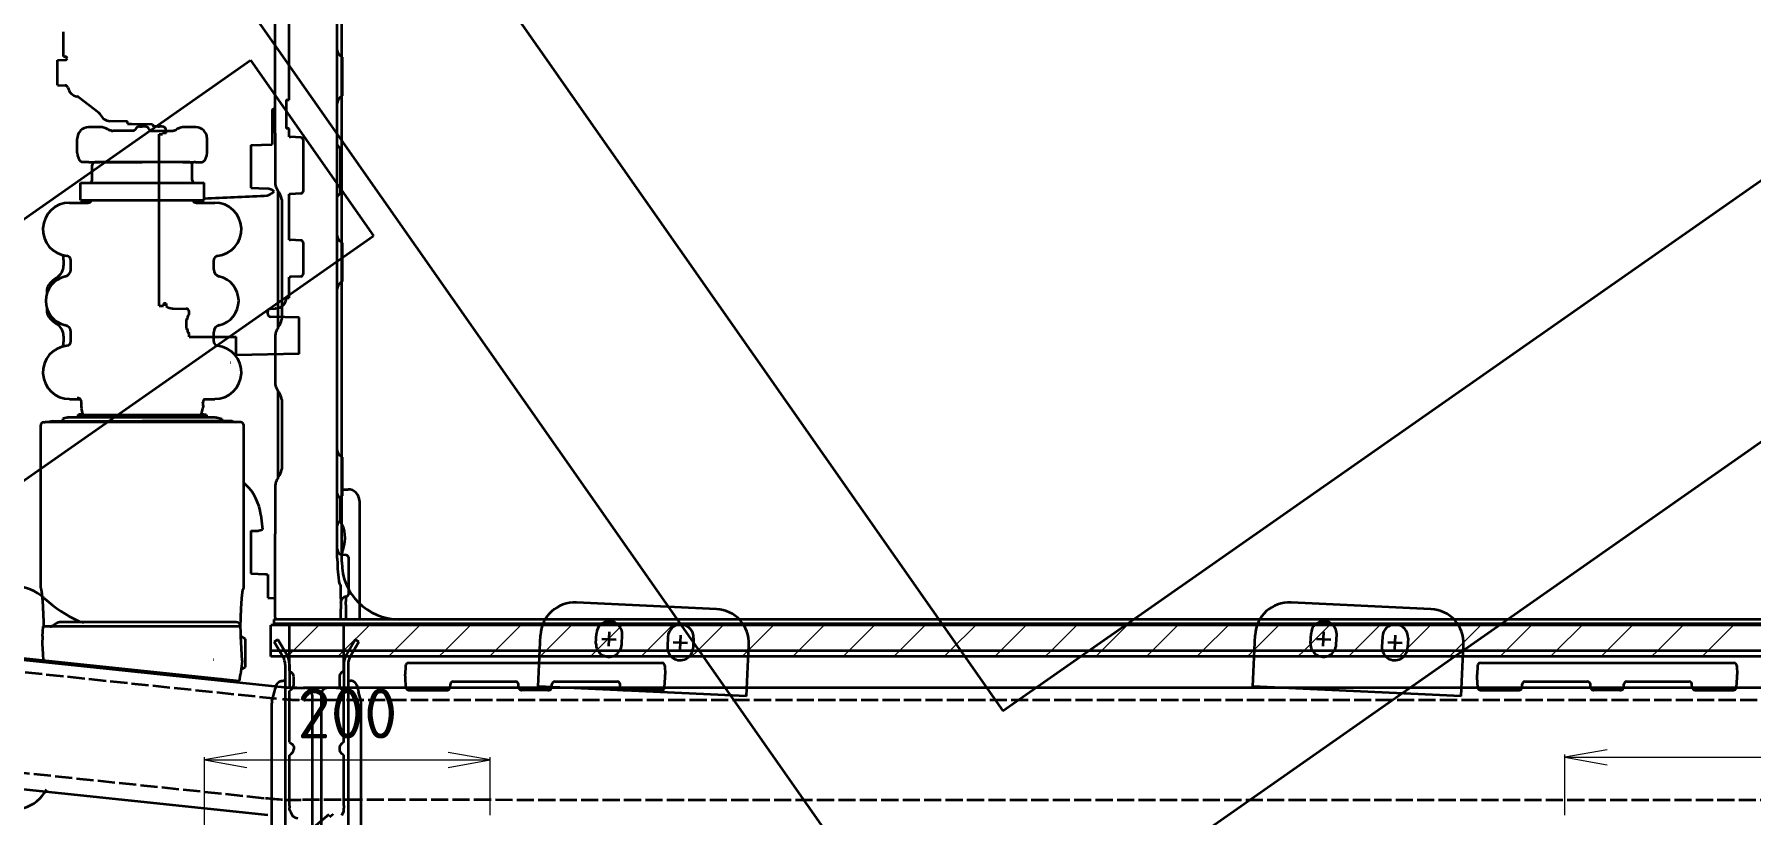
# Model space of a CAD drawing. Header units: millimetres. Extents: x 120 to 10915, y 515 to 8014.
# Drawn here: x 2774 to 3975, y 2465 to 3012 of the extents above; entities that cross this region are included whole.
import ezdxf
from ezdxf.enums import TextEntityAlignment as Align

# ---------------------------------------------------------------- set-up
doc = ezdxf.new("R2010")
doc.units = ezdxf.units.MM
doc.linetypes.add('DASHED', pattern=[15, 12, -3])
doc.layers.get('0').update_dxf_attribs({"lineweight": 13})
for name, color, linetype, lineweight in [('202_Information', 7, 'Continuous', 13), ('205_Chassis_top_view', 7, 'Continuous', 13), ('215_BWA_brackets_top_view', 7, 'Continuous', 13)]:
    doc.layers.add(name, color=color, linetype=linetype, lineweight=lineweight)
doc.styles.get("Standard").update_dxf_attribs({"font": 'isocp.shx'})

# ---------------------------------------------------------------- blocks, each defined once
blk = doc.blocks.new('PREL')
at = {"layer": '202_Information', "color": 1, "lineweight": 35}
for p, q in [((2677.911233, 1473.850364), (3452.239422, 367.995105)), ((2555.038427, 1387.813899), (3415.403081, 159.085832)), ((2352.413049, 421.911235), (2925.81948, 823.41474)), ((2925.81948, 823.41474), (3011.855946, 700.541934)), ((3452.239422, 367.995105), (4025.645853, 769.49861)), ((2438.449515, 299.038428), (3011.855946, 700.541934)), ((3415.403081, 159.085832), (4111.682319, 646.625803))]:
    blk.add_line(p, q, dxfattribs=at)
blk = doc.blocks.new('3253338_1')
at = {"layer": '205_Chassis_top_view', "color": 3, "lineweight": 35}
blk.add_line((2944, 264.7), (2980.9, 295.7), dxfattribs=at)
blk.add_arc((2760.1, 325), 25.9, 285, 332.4422, dxfattribs=at)
blk.add_open_spline([(2981.4, 293.8), (2981.5, 293.9), (2981.6, 293.9), (2981.6, 294), (2981.7, 294.1), (2981.8, 294.2), (2981.9, 294.2), (2981.9, 294.3), (2982, 294.3), (2982, 294.4), (2982.1, 294.4), (2982.1, 294.5), (2982.2, 294.5), (2982.4, 294.8), (2982.7, 295), (2982.9, 295.2), (2983.2, 295.4), (2983.4, 295.7)], degree=5, knots=[0, 0, 0, 0, 0, 0, 0.733652, 0.733652, 0.733652, 1.105032, 1.105032, 1.105032, 1.476412, 1.476412, 1.476412, 1.847712, 1.847712, 1.847712, 4.585024, 4.585024, 4.585024, 4.585024, 4.585024, 4.585024], dxfattribs=at)
blk = doc.blocks.new('BLOCK73')
at = {"layer": '205_Chassis_top_view', "color": 2, "lineweight": 18}
for p, q in [((2893.546875, 168.45311), (2893.546875, 335.646667)), ((2893.546875, 333.646667), (3093.547119, 333.646667)), ((3093.547119, 295), (3093.547119, 335.646667))]:
    blk.add_line(p, q, dxfattribs=at)
for points in [[(2923.091064, 338.85611), (2893.546875, 333.646667), (2923.091064, 328.437225)], [(3064.002686, 328.437225), (3093.547119, 333.646667), (3064.002686, 338.85611)]]:
    blk.add_lwpolyline(points, dxfattribs=at)
at = {"layer": '205_Chassis_top_view', "color": 2, "lineweight": 18, "width": 0.736842}
blk.add_text('200', height=35, dxfattribs=at).set_placement((2958.546875, 348.646667), (3028.546875, 348.646667), align=Align.FIT)
blk = doc.blocks.new('BLOCK74')
at = {"layer": '205_Chassis_top_view', "color": 2, "lineweight": 18}
for p, q in [((3845.445801, 295), (3845.445801, 337.524536)), ((4425.445801, 50.592079), (4425.445801, 337.524536)), ((3845.445801, 335.524536), (4425.445801, 335.524536))]:
    blk.add_line(p, q, dxfattribs=at)
for points in [[(3874.98999, 340.733978), (3845.445801, 335.524536), (3874.98999, 330.315094)], [(4395.901367, 330.315094), (4425.445801, 335.524536), (4395.901367, 340.733978)]]:
    blk.add_lwpolyline(points, dxfattribs=at)
at = {"layer": '205_Chassis_top_view', "color": 2, "lineweight": 18, "width": 0.736842}
blk.add_text('580', height=35, dxfattribs=at).set_placement((4100.445801, 350.524536), (4170.445801, 350.524536), align=Align.FIT)
blk = doc.blocks.new('3239766_1')
at = {"layer": '205_Chassis_top_view', "lineweight": 0}
for name in ['BLOCK74', 'BLOCK73']:
    blk.add_blockref(name, (0, 0), dxfattribs=at)
blk = doc.blocks.new('3068684_1')
at = {"layer": '205_Chassis_top_view', "color": 3, "lineweight": 35}
for p, q in [((2054.267965, 478.484479), (2947.197029, 384.818512)), ((2044.878712, 388.975586), (2937.807775, 295.309619)), ((4055, 384), (2962.845784, 384))]:
    blk.add_line(p, q, dxfattribs=at)
blk.add_arc((2962.845784, 534), 150, 264.01172, 270, dxfattribs=at)
blk = doc.blocks.new('3254123_1')
at = {"layer": '205_Chassis_top_view', "color": 4, "linetype": 'DASHED', "lineweight": 35}
for p, q in [((2051.906887, 470.180026), (2944.83595, 376.514059)), ((2043.128301, 400.561006), (2936.256053, 306.874197)), ((4055, 375.5), (2962.845784, 375.5)), ((4054.102189, 305.46362), (2961.298688, 305.608682))]:
    blk.add_line(p, q, dxfattribs=at)
for centre, radius in [((2963.709364, 525.539332), 150), ((2961.298688, 545.608682), 240)]:
    blk.add_arc(centre, radius, 264.01172, 270, dxfattribs=at)
blk = doc.blocks.new('2901025_2')
at = {"layer": '215_BWA_brackets_top_view', "color": 3, "lineweight": 35}
for p, q in [((3251.72613, 439.2521), (3153.835729, 443.885617)), ((3127.025722, 385.087458), (3128.727831, 421.047197)), ((3167.495091, 415.20772), (3167.826057, 422.199891)), ((3185.474961, 414.356666), (3185.805926, 421.348837)), ((3217.770139, 419.835852), (3217.439173, 412.84368)), ((3235.750008, 418.984798), (3235.419043, 411.992626)), ((3272.862441, 378.184463), (3274.56455, 414.144202)), ((3272.862441, 378.184463), (3127.025722, 385.087458))]:
    blk.add_line(p, q, dxfattribs=at)
at = {"layer": '215_BWA_brackets_top_view', "color": 2, "lineweight": 35}
for p, q in [((3176.414105, 413.28387), (3176.886913, 423.272687)), ((3226.358187, 410.919831), (3226.830995, 420.908647)), ((3171.656101, 418.514682), (3181.644917, 418.041874)), ((3221.600183, 416.150643), (3231.588999, 415.677835))]:
    blk.add_line(p, q, dxfattribs=at)
at = {"layer": '215_BWA_brackets_top_view', "color": 3, "lineweight": 35}
for centre, radius, start, end in [((3152.70099, 419.912458), 24, 87.29, 177.29), ((3250.591391, 415.278941), 24, 357.29, 87.29), ((3176.815992, 421.774364), 9, 357.29, 177.29), ((3226.760074, 419.410325), 9, 357.29, 177.29), ((3176.485026, 414.782193), 9, 177.29, 357.29), ((3226.429108, 412.418153), 9, 177.29, 357.29)]:
    blk.add_arc(centre, radius, start, end, dxfattribs=at)
at = {"layer": '215_BWA_brackets_top_view', "color": 1, "lineweight": 5}
for p in [(3176.650391, 418.27829), (3176.650391, 418.27829), (3226.594482, 415.914246), (3226.594482, 415.914246)]:
    blk.add_point(p, dxfattribs=at)
blk = doc.blocks.new('2901025_3')
at = {"layer": '215_BWA_brackets_top_view', "color": 3, "lineweight": 35}
for p, q in [((3751.72613, 439.2521), (3653.835729, 443.885617)), ((3627.025722, 385.087458), (3628.727831, 421.047197)), ((3667.495091, 415.20772), (3667.826057, 422.199891)), ((3685.474961, 414.356666), (3685.805926, 421.348837)), ((3717.770139, 419.835852), (3717.439173, 412.84368)), ((3735.750008, 418.984798), (3735.419043, 411.992626)), ((3772.862441, 378.184463), (3774.56455, 414.144202)), ((3772.862441, 378.184463), (3627.025722, 385.087458))]:
    blk.add_line(p, q, dxfattribs=at)
at = {"layer": '215_BWA_brackets_top_view', "color": 2, "lineweight": 35}
for p, q in [((3676.414105, 413.28387), (3676.886913, 423.272687)), ((3726.358187, 410.919831), (3726.830995, 420.908647)), ((3671.656101, 418.514682), (3681.644917, 418.041874)), ((3721.600183, 416.150643), (3731.588999, 415.677835))]:
    blk.add_line(p, q, dxfattribs=at)
at = {"layer": '215_BWA_brackets_top_view', "color": 3, "lineweight": 35}
for centre, radius, start, end in [((3652.70099, 419.912458), 24, 87.29, 177.29), ((3750.591391, 415.278941), 24, 357.29, 87.29), ((3676.815992, 421.774364), 9, 357.29, 177.29), ((3726.760074, 419.410325), 9, 357.29, 177.29), ((3676.485026, 414.782193), 9, 177.29, 357.29), ((3726.429108, 412.418153), 9, 177.29, 357.29)]:
    blk.add_arc(centre, radius, start, end, dxfattribs=at)
at = {"layer": '215_BWA_brackets_top_view', "color": 1, "lineweight": 5}
for p in [(3676.650391, 418.27829), (3676.650391, 418.27829), (3726.594482, 415.914246), (3726.594482, 415.914246)]:
    blk.add_point(p, dxfattribs=at)
blk = doc.blocks.new('3069663_1')
at = {"layer": '205_Chassis_top_view', "color": 3, "lineweight": 35}
for p, q in [((2989.6, 472.2), (2989.6, 1163.2)), ((2952.8, 795.7), (2952.8, 1008.7)), ((2794.8, 826), (2794.8, 843.4)), ((2790.8, 823.4), (2795.9, 823.6)), ((2790.8, 806), (2790.8, 823.4)), ((2794.8, 826), (2795.9, 826)), ((2790.8, 806), (2796.1, 805.8)), ((2819.6, 786.7), (2805.7, 797.4)), ((2950.8, 795.7), (2950.8, 775.7)), ((2950.8, 795.7), (2952.8, 795.7)), ((2989.6, 794.3), (2989.6, 794.8)), ((2989.6, 794.3), (2989.6, 794.3)), ((2839, 780.5), (2827.6, 780.8)), ((2950.8, 787.6), (2950.8, 787.6)), ((2839.8, 779.6), (2839.8, 779)), ((2839.8, 779), (2842.5, 779)), ((2842.5, 779), (2857.3, 778.6)), ((2857.3, 778.6), (2858, 777.1)), ((2861, 777.1), (2858, 777.1)), ((2861, 777.1), (2861.7, 777.1)), ((2861.7, 777.1), (2862.1, 777.1)), ((2861.8, 651.5), (2861.8, 771.7)), ((2861.8, 771.7), (2864.3, 771.7)), ((2863.8, 777.1), (2862.1, 777.1)), ((2864.3, 772.4), (2864.3, 771.7)), ((2866.8, 772.4), (2864.3, 772.4)), ((2866.8, 772.4), (2866.8, 774.1)), ((2952.8, 775.7), (2950.8, 775.7)), ((2952.8, 769.9), (2952.8, 775.7)), ((2960.9, 769.3), (2953.6, 769.7)), ((2962.8, 732.1), (2962.8, 767.3)), ((2952.8, 697.8), (2952.8, 729.6)), ((2960.9, 730.1), (2953.6, 729.7)), ((2960.9, 697.3), (2953.6, 697.7)), ((2962.8, 674.1), (2962.8, 695.3)), ((2952.8, 657.1), (2952.8, 671.6)), ((2960.9, 672.1), (2953.6, 671.7)), ((2861.8, 651.5), (2864.8, 651.5)), ((2864.8, 653.2), (2864.8, 651.5)), ((2866.8, 653.2), (2864.8, 653.2)), ((2866.8, 653.2), (2866.8, 651.2)), ((2871.1, 649.7), (2871.6, 649.7)), ((2871.6, 649.7), (2880.9, 649.5)), ((2939.7, 649.5), (2943, 649.6)), ((2943.5, 649.6), (2943, 649.6)), ((2950.8, 657.1), (2952.8, 657.1)), ((2880.8, 641.7), (2880.8, 635.7)), ((2881.3, 642.2), (2881.3, 642.2)), ((2881.8, 642.7), (2881.8, 644.2)), ((2882.3, 644.7), (2882.3, 644.7)), ((2882.3, 644.7), (2882.3, 644.7)), ((2882.3, 644.7), (2882.3, 644.7)), ((2882.3, 644.7), (2882.3, 644.7)), ((2882.8, 645.2), (2882.8, 647.5)), ((2937.8, 645.9), (2937.8, 647.5)), ((2959.8, 643.4), (2939.7, 643.9)), ((2959.8, 618), (2959.8, 643.4)), ((2881.3, 635.2), (2881.3, 635.2)), ((2881.8, 633.2), (2881.8, 634.7)), ((2882.3, 632.7), (2882.3, 632.7)), ((2882.8, 629.7), (2882.8, 632.2)), ((2882.8, 629.7), (2915.8, 629.7)), ((2915.8, 616.9), (2915.8, 629.7)), ((2959.8, 618), (2915.8, 616.9)), ((4269.8, 432), (3029.8, 432))]:
    blk.add_line(p, q, dxfattribs=at)
for centre, radius, start, end in [((2795.8, 824), 2, 24.1166, 87), ((2795.8, 825.6), 2, 273, 335.8834), ((2796, 803.8), 2, 12.2237, 87.0001), ((2805.8, 805.9), 8, 192.0127, 259.8011), ((2803.9, 795), 3, 52.4314, 79.8011), ((2987.8, 795.2), 2, 334.1581, 358.8049), ((2987.2, 796.1), 3.04, 323.6808, 330.6591), ((2817.8, 784.3), 3, 27.7883, 52.4314), ((2827.8, 788.8), 8, 202.9161, 268.4976), ((2838.8, 779.6), 1, 360, 77.1196), ((2863.8, 774.1), 3, 360, 90), ((2953.8, 772.7), 3, 250.5288, 267), ((2960.8, 767.3), 2, 360, 87), ((2960.8, 753.3), 2, 360, 0.2902), ((2953.8, 726.7), 3, 93, 109.4712), ((2960.8, 732.1), 2, 273, 360), ((2960.8, 732.1), 2, 273, 360), ((2953.8, 700.7), 3, 250.5274, 267), ((2960.8, 695.3), 2, 360, 87), ((2960.8, 674.1), 2, 273, 360), ((2953.8, 668.7), 3, 93, 109.4712), ((2871.3, 657.2), 7.5, 233.1301, 268.5), ((2880.8, 647.5), 2, 360, 88.5), ((2939.8, 647.5), 2, 91.5, 180), ((2943.3, 657.1), 7.5, 271.5, 360), ((2881.3, 641.7), 0.5, 91.5, 180), ((2881.3, 642.7), 0.5, 271.5, 360), ((2882.3, 644.2), 0.5, 91.5, 180), ((2882.3, 644.2), 0.5, 91.5, 180), ((2882.3, 644.2), 0.5, 91.5, 180), ((2882.3, 644.2), 0.5, 91.5, 180), ((2882.3, 645.2), 0.5, 271.5, 360), ((2939.8, 645.9), 2, 180, 268.5), ((2881.3, 635.7), 0.5, 180, 268.5), ((2881.3, 634.7), 0.5, 360, 88.5), ((2882.3, 633.2), 0.5, 180, 268.5), ((2882.3, 633.2), 0.5, 180, 268.5), ((2882.3, 633.2), 0.5, 180, 268.5), ((2882.3, 632.2), 0.5, 360, 88.5), ((3029.8, 472.2), 40.2, 180, 270), ((3029.8, 472.2), 40.2, 180, 270)]:
    blk.add_arc(centre, radius, start, end, dxfattribs=at)
blk = doc.blocks.new('3069767_1')
at = {"layer": '205_Chassis_top_view', "color": 3, "lineweight": 35}
for p, q in [((2986.5, 479.9), (2986.5, 1169)), ((2943, 780), (2943, 984.6)), ((2990, 825.5), (2988.6, 826.5)), ((2990, 825.5), (2988.6, 826.5)), ((2990, 825.5), (2988.6, 826.5)), ((2990, 825.5), (2988.6, 826.5)), ((2990, 825.5), (2988.6, 826.5)), ((2990, 825.5), (2988.6, 826.5)), ((2990, 825.5), (2988.6, 826.5)), ((2990, 825.5), (2990, 818.5)), ((2990, 818.5), (2990, 798.5)), ((2990, 798.5), (2988.6, 797.5)), ((2943, 772.4), (2943, 780)), ((2943, 772.4), (2943, 771.2)), ((2943, 771.2), (2943, 738)), ((2988.5, 761.9), (2986.8, 763.6)), ((2988.5, 761.9), (2986.8, 763.6)), ((2988.5, 761.9), (2988.5, 730.2)), ((2986.5, 734.1), (2986.5, 734.4)), ((2944.9, 732.1), (2944.9, 635.9)), ((2948, 645), (2948, 723)), ((2988.5, 730.2), (2986.8, 728.4)), ((2988.5, 730.2), (2986.8, 728.4)), ((2990, 695.5), (2988.6, 696.5)), ((2990, 695.5), (2988.6, 696.5)), ((2990, 695.5), (2988.6, 696.5)), ((2990, 695.5), (2988.6, 696.5)), ((2990, 695.5), (2988.6, 696.5)), ((2990, 695.5), (2990, 688.5)), ((2990, 688.5), (2990, 668.5)), ((2990, 668.5), (2988.6, 667.5)), ((2943, 630), (2943, 598)), ((2944.9, 592.1), (2944.9, 530.9)), ((2948, 540), (2948, 583)), ((2990, 545.5), (2988.6, 546.5)), ((2990, 545.5), (2988.6, 546.5)), ((2990, 545.5), (2988.6, 546.5)), ((2990, 545.5), (2988.6, 546.5)), ((2990, 545.5), (2988.6, 546.5)), ((2990, 545.5), (2990, 538.5)), ((2990, 538.5), (2990, 518.5)), ((2943, 525), (2943, 491.8)), ((2988.5, 517.4), (2988.5, 500.6)), ((2990, 518.5), (2988.6, 517.5)), ((2990, 523), (2994, 523)), ((3002, 515), (3002, 432)), ((2943, 490.6), (2943, 491.8)), ((2943, 483), (2943, 490.6)), ((2943, 440), (2943, 483)), ((2986.5, 478.5), (2986.5, 481.1)), ((2986.5, 475.3), (2986.5, 478.5)), ((2986.5, 474.8), (2986.5, 475.3)), ((2986.5, 474.8), (2986.5, 474)), ((2992.6, 477), (2990.3, 477.1)), ((2994.5, 456.5), (2994.5, 475)), ((2994.5, 450), (2994.5, 456.5)), ((2989, 446.7), (2989, 455.6)), ((2989, 455.6), (2989, 455.6)), ((2989, 446.7), (2989, 444.1)), ((2992.5, 448), (2992.5, 444.6)), ((2992.5, 443.8), (2992.5, 444.6)), ((2943, 439.3), (2943, 440)), ((2943, 433.6), (2943, 439.3)), ((2943.3, 432.5), (2943.7, 432)), ((2989, 443.8), (2989, 444.1)), ((2989, 443.8), (2989, 443.8)), ((2989, 443.8), (2989, 443.7)), ((2989, 443.8), (2989, 443.8)), ((2989, 443.7), (2989, 439.5)), ((2989, 438.5), (2989, 439.5)), ((2989, 434.9), (2989, 438.5)), ((2989, 433.6), (2989, 434.9)), ((2989, 432), (2989, 433.6)), ((2992.5, 442.2), (2992.5, 443.8)), ((2992.5, 442.2), (2992.5, 433.4)), ((2992.5, 433.4), (2992.5, 433)), ((2992.5, 433), (2992.5, 432)), ((3002, 435.5), (3002, 434)), ((4358, 432), (2942, 432)), ((2942, 432), (2942, 429)), ((4358, 429), (2942, 429)), ((2952.5, 429), (2952.4, 429)), ((2953, 405.4), (2953, 429)), ((2991, 405.4), (2991, 429)), ((2953, 396), (2953, 405.4)), ((2991, 396), (2991, 405.4)), ((2953, 396), (2954.3, 395.1)), ((2956, 386.2), (2956, 391.8)), ((2988, 391.8), (2988, 386.2)), ((2991, 396), (2989.7, 395.1)), ((2953, 382), (2954.3, 382.9)), ((2953, 382), (2954.3, 382.9)), ((2953, 355.4), (2953, 382)), ((2954.3, 382.9), (2954.3, 382.9)), ((2954.3, 382.9), (2954.3, 382.9)), ((2991, 382), (2989.7, 382.9)), ((2991, 382), (2989.7, 382.9)), ((2991, 355.4), (2991, 382)), ((2953, 346), (2953, 355.4)), ((2991, 346), (2991, 355.4)), ((2953, 346), (2954.3, 345.1)), ((2953, 337), (2954.3, 337.9)), ((2953, 337), (2954.3, 337.9)), ((2953, 301.6), (2953, 337)), ((2954.3, 337.9), (2954.3, 337.9)), ((2954.3, 337.9), (2954.3, 337.9)), ((2956, 342.7), (2956, 341.2)), ((2988, 341.8), (2988, 341.2)), ((2991, 346), (2989.7, 345.1)), ((2991, 337), (2989.7, 337.9)), ((2991, 337), (2989.7, 337.9)), ((2991, 301.8), (2991, 337)), ((2953, 301.6), (2953, 300.1)), ((2991, 301.8), (2991, 299.8)), ((2953, 299.5), (2953, 300.1)), ((2953, 298.6), (2953, 299.5)), ((2953, 298.6), (2953.5, 297.6)), ((2953.5, 297.6), (2953.7, 297.2)), ((2953.7, 297.2), (2954.6, 295.5)), ((2990.8, 297.4), (2989.4, 294.7)), ((2991, 297.8), (2990.8, 297.5)), ((2990.8, 297.5), (2990.8, 297.4)), ((2991, 299.4), (2991, 299.8)), ((2991, 297.8), (2991, 299.4))]:
    blk.add_line(p, q, dxfattribs=at)
for centre, radius, start, end in [((2991.5, 830.6), 5, 180, 235), ((2991.5, 830.6), 5, 180, 235), ((2991.5, 830.6), 5, 180, 235), ((2991.5, 830.6), 5, 180, 235), ((2991.5, 830.6), 5, 180, 235), ((2991.5, 830.6), 5, 180, 235), ((2991.5, 830.6), 5, 180, 235), ((2991.5, 793.4), 5, 125, 180), ((2987.5, 764.3), 1, 180, 225), ((2987.5, 764.3), 1, 180, 225), ((2953, 738), 10, 180, 216.8699), ((2933, 723), 15, 0, 36.8699), ((2987.5, 727.7), 1, 135, 180), ((2987.5, 727.7), 1, 135, 180), ((2991.5, 700.6), 5, 180, 235), ((2991.5, 700.6), 5, 180, 235), ((2991.5, 700.6), 5, 180, 235), ((2991.5, 700.6), 5, 180, 235), ((2991.5, 700.6), 5, 180, 235), ((2991.5, 663.4), 5, 125, 180), ((2933, 645), 15, 323.1302, 0), ((2953, 630), 10, 159.8316, 179.9998), ((2953, 630), 10, 143.1301, 159.8316), ((2953, 598), 10, 180, 216.8699), ((2933, 583), 15, 360, 36.8699), ((2991.5, 550.6), 5, 180, 235), ((2991.5, 550.6), 5, 180, 235), ((2991.5, 550.6), 5, 180, 235), ((2991.5, 550.6), 5, 180, 235), ((2991.5, 550.6), 5, 180, 235), ((2953, 525), 10, 159.8316, 179.9998), ((2953, 525), 10, 143.1301, 159.8316), ((2933, 540), 15, 323.1302, 0), ((2989.5, 520.2), 3, 180, 249.2952), ((2988.1, 516.5), 1, 65.5302, 69.2952), ((2991.5, 513.4), 5, 125.0001, 127.3084), ((2994, 515), 8, 0, 90), ((2989.5, 497.8), 3, 110.7048, 180), ((2988.1, 501.5), 1, 290.7048, 294.4698), ((2969.5, 489), 22.5, 339.5278, 32.3875), ((2990.5, 481.1), 4, 180, 267), ((3014, 472.4), 25, 159.5278, 168.8532), ((3086.5, 474), 100, 180, 189.9388), ((2992.5, 475), 2, 0, 87), ((2989.5, 459.3), 3, 240.0103, 247.9757), ((2988, 455.6), 1, 0, 67.9757), ((2993, 444), 4, 94.7802, 180), ((2992.5, 450), 2, 274.7802, 360), ((2945, 433.6), 2, 180, 213), ((2987, 435.1), 2, 359.6781, 0), ((2952, 391.8), 4, 2.1033, 55), ((2952, 386.2), 4, 304.4847, 0), ((2992, 391.8), 4, 125, 180), ((2992, 386.2), 4, 180, 235.0296), ((2992, 386.2), 4, 180, 235.0296), ((2954.8, 345.9), 1, 235.0001, 242.5915), ((2952, 341.2), 4, 304.4847, 360), ((2952.5, 341.5), 3.98, 34.6824, 62.653), ((2992, 341.8), 4, 124.9763, 180), ((2992, 341.2), 4, 180, 235.0296), ((2992, 341.2), 4, 180, 235.0296), ((2959.1, 297.8), 5, 208, 268)]:
    blk.add_arc(centre, radius, start, end, dxfattribs=at)
blk.add_open_spline([(2955.8, 343.8), (2955.8, 343.8), (2955.8, 343.7), (2955.9, 343.6), (2955.9, 343.4), (2955.9, 343.3), (2956, 343.1), (2956, 343), (2956, 342.8), (2956, 342.7), (2956, 342.7)], degree=3, knots=[1.468553, 1.468553, 1.468553, 1.468553, 1.549213, 1.687757, 1.830517, 1.97717, 2.127342, 2.280753, 2.437139, 2.596282, 2.596282, 2.596282, 2.596282], dxfattribs=at)
blk = doc.blocks.new('3071503_1')
at = {"layer": '205_Chassis_top_view', "color": 3, "lineweight": 35}
for p, q in [((2941, 789), (2942.3, 789.9)), ((2941, 789), (2941, 764.5)), ((2821.2, 776.5), (2812.5, 776.5)), ((2825.9, 775), (2825.9, 775)), ((2825.9, 775), (2825.9, 775)), ((2843.4, 774), (2829.4, 774)), ((2843.4, 774), (2831.3, 774)), ((2843.4, 774), (2843.4, 774)), ((2843.4, 774), (2843.4, 774)), ((2848, 777), (2850, 777)), ((2848, 777), (2850, 777)), ((2852, 777), (2850, 777)), ((2852, 777), (2850, 777)), ((2856.6, 774), (2870.6, 774)), ((2856.6, 774), (2856.6, 774)), ((2856.6, 774), (2856.6, 774)), ((2856.6, 774), (2868.7, 774)), ((2887.5, 776.5), (2878.8, 776.5)), ((2804.5, 758.5), (2804.5, 768.5)), ((2895.5, 758.5), (2895.5, 768.5)), ((2895.5, 758.5), (2895.5, 768.5)), ((2926, 763.9), (2941, 764.5)), ((2926, 763.9), (2926, 734.1)), ((2812.7, 752), (2807.8, 752)), ((2812.7, 752), (2813.9, 752)), ((2813.9, 752), (2820.4, 752)), ((2815, 739.5), (2815, 750)), ((2883, 752), (2817, 752)), ((2821.6, 752), (2820.4, 752)), ((2821.6, 752), (2823.1, 752)), ((2823.1, 752), (2827.8, 752)), ((2850, 752), (2823.5, 752)), ((2827.8, 752), (2828.9, 752)), ((2828.9, 752), (2829.2, 752)), ((2829.2, 752), (2850, 752)), ((2876.5, 752), (2850, 752)), ((2870.8, 752), (2850, 752)), ((2871.1, 752), (2870.8, 752)), ((2872.2, 752), (2871.1, 752)), ((2876.9, 752), (2872.2, 752)), ((2878.4, 752), (2876.9, 752)), ((2878.4, 752), (2879.6, 752)), ((2879.6, 752), (2886.1, 752)), ((2885, 739.5), (2885, 750)), ((2887.3, 752), (2886.1, 752)), ((2887.3, 752), (2892.2, 752)), ((2806.7, 725.5), (2806.7, 737.5)), ((2806.7, 737.5), (2893.3, 737.5)), ((2893.3, 725.5), (2893.3, 737.5)), ((2926, 734.1), (2937.3, 733.6)), ((2799.2, 723.7), (2812, 723.7)), ((2806.7, 725.5), (2893.3, 725.5)), ((2888, 723.7), (2900.7, 723.7)), ((2926, 728.2), (2926, 728.1)), ((2795, 683.8), (2795, 682)), ((2795, 682), (2795, 679.8)), ((2800, 676.9), (2800, 683.4)), ((2900, 676.9), (2900, 683.4)), ((2783.4, 660.5), (2783.4, 663.4)), ((2783.4, 646.6), (2783.4, 649.5)), ((2795, 630.2), (2795, 628)), ((2795, 628), (2795, 626.2)), ((2800, 626.6), (2800, 633.1)), ((2900, 626.6), (2900, 633.1)), ((2911.9, 611.5), (2911.7, 611.7)), ((2799.2, 586.2), (2806.6, 586.2)), ((2807.5, 583.7), (2807.5, 584)), ((2807.5, 584), (2807.5, 584)), ((2808.5, 576), (2807.6, 579.7)), ((2891.5, 576), (2892.4, 579.7)), ((2892.5, 584), (2892.5, 584)), ((2892.5, 583.7), (2892.5, 584)), ((2893.4, 586.2), (2900.7, 586.2)), ((2779, 454), (2779, 568)), ((2781, 570), (2782.2, 570)), ((2798.9, 570), (2782.2, 570)), ((2787.1, 570.7), (2784.3, 570)), ((2787.1, 570.7), (2850, 570.7)), ((2794.4, 572.4), (2794.3, 570.7)), ((2794.9, 572.6), (2794.4, 572.4)), ((2797.8, 573.4), (2794.9, 572.7)), ((2794.9, 572.6), (2794.9, 572.7)), ((2797.8, 573.4), (2798.2, 573.4)), ((2798.8, 573.5), (2798.2, 573.4)), ((2798.8, 573.5), (2850, 573.5)), ((2800.9, 570), (2798.9, 570)), ((2819.9, 570), (2800.9, 570)), ((2805, 575.3), (2850, 575.3)), ((2805, 575.3), (2805, 573.5)), ((2808.5, 576), (2805.6, 575.4)), ((2805.7, 575.3), (2805.6, 575.4)), ((2821.5, 570), (2819.9, 570)), ((2835.3, 570), (2821.5, 570)), ((2864.7, 570), (2835.3, 570)), ((2850, 575.3), (2895, 575.3)), ((2850, 573.5), (2901.2, 573.5)), ((2912.9, 570.7), (2850, 570.7)), ((2878.5, 570), (2864.7, 570)), ((2880.1, 570), (2878.5, 570)), ((2899.1, 570), (2880.1, 570)), ((2891.5, 576), (2894.4, 575.4)), ((2894.3, 575.3), (2894.4, 575.4)), ((2895, 575.3), (2895, 573.5)), ((2901.1, 570), (2899.1, 570)), ((2917.8, 570), (2901.1, 570)), ((2901.2, 573.5), (2901.8, 573.4)), ((2901.8, 573.4), (2902.2, 573.4)), ((2902.2, 573.4), (2905.1, 572.7)), ((2905.1, 572.6), (2905.1, 572.7)), ((2905.1, 572.6), (2905.6, 572.4)), ((2905.6, 572.4), (2905.7, 570.7)), ((2912.9, 570.7), (2915.7, 570)), ((2919, 570), (2917.8, 570)), ((2921, 454), (2921, 568)), ((2921, 527.7), (2922.3, 526.5)), ((2933, 505), (2934.1, 495)), ((2926, 493.9), (2930.8, 494.1)), ((2926, 493.9), (2926, 472.1)), ((2926, 472.1), (2926, 464.1)), ((2926, 464.1), (2936.2, 463.7)), ((2938, 463.4), (2938, 447.1)), ((2938, 447.1), (2943, 446.9)), ((2918.8, 427), (2781.2, 427)), ((2781.2, 427), (2781.2, 427)), ((2918.8, 427), (2918.8, 427))]:
    blk.add_line(p, q, dxfattribs=at)
blk.add_lwpolyline([(2893.3, 726.7, 0.00045), (2935.4, 728.5)], format="xyb", dxfattribs=at)
for centre, radius, start, end in [((2812.5, 768.5), 7.97, 89.937, 180.063), ((2821.2, 768.5), 8, 68.9776, 90.0068), ((2821.2, 768.5), 8, 68.9775, 90.0091), ((2820.8, 767.4), 9.14, 58.7902, 68.9667), ((2820.8, 767.4), 9.14, 60.2066, 68.9664), ((2820.8, 767.5), 9.12, 56.1978, 60.207), ((2820.8, 767.5), 9.11, 56.3394, 58.7886), ((2829.4, 778.9), 4.92, 260.4075, 269.8552), ((2848, 774), 3, 90, 156.0597), ((2852, 774), 3, 23.9403, 90), ((2852, 774), 3, 23.9402, 90), ((2870.6, 778.9), 4.92, 270.1448, 279.5925), ((2879.2, 767.5), 9.12, 119.793, 123.8022), ((2879.2, 767.5), 9.11, 121.2114, 123.6606), ((2879.2, 767.4), 9.14, 111.0333, 121.2098), ((2879.2, 767.4), 9.14, 111.0336, 119.7934), ((2878.8, 768.5), 8, 89.9932, 111.0224), ((2887.5, 768.5), 7.97, 359.937, 90.063), ((2812.5, 758.5), 7.98, 179.9489, 234.2635), ((2887.5, 758.5), 7.98, 305.7365, 0.0511), ((2887.5, 758.5), 7.98, 305.7365, 0.0511), ((2817, 750), 2, 90, 180), ((2883, 750), 2, 0, 90), ((2813, 739.5), 2, 270, 0), ((2887, 739.5), 2, 180, 270), ((2937, 725.6), 8, 48.5012, 87.5), ((2799.2, 705), 18.7, 90, 264.069), ((2812, 726.7), 3, 269.9759, 335.4245), ((2888, 726.7), 3, 204.5755, 270.0241), ((2900.7, 705), 18.7, 275.931, 90), ((2935, 738.5), 10, 272.4961, 316.8921), ((2785, 683.8), 10, 0, 11.111), ((2797, 683.4), 3, 359.982, 84.087), ((2903, 683.4), 3, 95.913, 180.018), ((2785, 679.8), 10, 301.1474, 0), ((2795, 676.9), 5, 282.8507, 359.9985), ((2905, 676.9), 5, 180.0015, 257.1493), ((2800, 655), 17.5, 102.8493, 257.1507), ((2786.4, 663.4), 3, 148.2248, 180), ((2800, 655), 19, 121.1474, 148.2248), ((2900, 655), 17.5, 282.8493, 77.1507), ((2786.4, 646.6), 3, 180, 211.7751), ((2800, 655), 19, 211.7752, 238.8526), ((2785, 630.2), 10, 0, 58.8526), ((2795, 633.1), 5, 0.0015, 77.1493), ((2905, 633.1), 5, 102.8507, 179.9985), ((2785, 626.2), 10, 348.889, 360), ((2797, 626.6), 3, 275.913, 0.018), ((2903, 626.6), 3, 179.982, 264.087), ((2799.2, 605), 18.7, 95.931, 270), ((2900.7, 605), 18.7, 270, 84.069), ((2804.5, 584), 3.04, 42.9366, 89.6815), ((2804.5, 584), 3, 359.993, 43.0431), ((2610.8, 584.5), 196.7, 358.8017, 359.7573), ((2829.8, 584.9), 22.8, 191.3438, 192.9551), ((2870.2, 584.9), 22.8, 347.0449, 348.6562), ((2895.5, 584), 3, 132.4385, 180.007), ((3089.2, 584.5), 196.7, 180.2427, 181.1983), ((2781, 568), 2, 89.9685, 179.9685), ((2919, 568), 2, 0.0315, 90.0315), ((2898.2, 501.1), 35, 6.4188, 46.5403), ((2930.4, 502.6), 8.52, 272.7479, 296.2332), ((2781, 454), 2, 180.004, 221.6771), ((2919, 454), 2, 318.3229, 359.996)]:
    blk.add_arc(centre, radius, start, end, dxfattribs=at)
for points, degree, knots in [([(2828.5, 774.1), (2828.3, 774.1), (2828, 774.2), (2827.6, 774.3), (2827, 774.4), (2826.4, 774.7), (2826.2, 774.8), (2826, 774.9), (2825.9, 775)], 5, [0, 0, 0, 0, 0, 0, 4.876769, 4.876769, 4.876769, 7.105746, 7.105746, 7.105746, 7.105746, 7.105746, 7.105746]), ([(2845.3, 775.2), (2845.2, 775), (2845, 774.8), (2844.9, 774.6), (2844.6, 774.3), (2844.2, 774.1), (2844, 774.1), (2843.8, 774), (2843.6, 774), (2843.5, 774), (2843.5, 774), (2843.4, 774)], 5, [0, 0, 0, 0, 0, 0, 1.69271, 1.69271, 1.69271, 3.036502, 3.036502, 3.036502, 3.359504, 3.359504, 3.359504, 3.359504, 3.359504, 3.359504]), ([(2854.7, 775.2), (2854.8, 775), (2855, 774.8), (2855.1, 774.6), (2855.4, 774.3), (2855.8, 774.1), (2856, 774.1), (2856.2, 774), (2856.4, 774), (2856.5, 774), (2856.5, 774), (2856.6, 774)], 5, [0, 0, 0, 0, 0, 0, 1.69271, 1.69271, 1.69271, 3.036502, 3.036502, 3.036502, 3.359504, 3.359504, 3.359504, 3.359504, 3.359504, 3.359504]), ([(2854.7, 775.2), (2854.8, 775), (2855, 774.8), (2855.1, 774.6), (2855.4, 774.3), (2855.8, 774.1), (2856, 774.1), (2856.2, 774), (2856.4, 774), (2856.5, 774), (2856.5, 774), (2856.6, 774)], 5, [0, 0, 0, 0, 0, 0, 1.69271, 1.69271, 1.69271, 3.036502, 3.036502, 3.036502, 3.359504, 3.359504, 3.359504, 3.359504, 3.359504, 3.359504]), ([(2871.5, 774.1), (2871.7, 774.1), (2872, 774.2), (2872.4, 774.3), (2873, 774.4), (2873.6, 774.7), (2873.8, 774.8), (2874, 774.9), (2874.1, 775)], 5, [0, 0, 0, 0, 0, 0, 4.876769, 4.876769, 4.876769, 7.105746, 7.105746, 7.105746, 7.105746, 7.105746, 7.105746]), ([(2793.9, 687), (2793.9, 687), (2793.9, 687), (2794, 686.9), (2794.1, 686.9), (2794.2, 686.8), (2794.3, 686.7), (2794.3, 686.6), (2794.4, 686.6), (2794.5, 686.5), (2794.5, 686.4), (2794.6, 686.3), (2794.7, 686.1), (2794.7, 686), (2794.8, 685.9), (2794.8, 685.8), (2794.8, 685.7), (2794.8, 685.7)], 3, [0, 0, 0, 0, 0.097615, 0.19831, 0.301847, 0.407967, 0.51759, 0.619388, 0.711348, 0.819516, 0.955425, 1.08715, 1.217606, 1.345451, 1.469122, 1.58698, 1.696643, 1.696643, 1.696643, 1.696643]), ([(2793.9, 623), (2793.9, 623), (2793.9, 623), (2794, 623.1), (2794.1, 623.1), (2794.2, 623.2), (2794.3, 623.3), (2794.3, 623.4), (2794.4, 623.4), (2794.5, 623.5), (2794.5, 623.6), (2794.6, 623.7), (2794.7, 623.9), (2794.7, 624), (2794.8, 624.1), (2794.8, 624.2), (2794.8, 624.3), (2794.8, 624.3)], 3, [0, 0, 0, 0, 0.097524, 0.198128, 0.301577, 0.407613, 0.517144, 0.618973, 0.71121, 0.819611, 0.955435, 1.087127, 1.217551, 1.345362, 1.469001, 1.586828, 1.696465, 1.696465, 1.696465, 1.696465]), ([(2806.7, 586.1), (2806.7, 586.1), (2806.6, 586.2), (2806.4, 586.4), (2806.2, 586.5), (2806, 586.6), (2805.9, 586.7), (2805.8, 586.7), (2805.8, 586.7)], 3, [0, 0, 0, 0, 0.235207, 0.431153, 0.674977, 0.917772, 1.066841, 1.109819, 1.109819, 1.109819, 1.109819]), ([(2936.2, 463.7), (2936.4, 463.7), (2936.9, 463.6), (2937.5, 463.5), (2937.8, 463.5), (2938, 463.4)], 3, [0, 0, 0, 0, 0.668408, 1.335227, 1.809562, 1.809562, 1.809562, 1.809562]), ([(2781.2, 427), (2781.2, 428.4), (2781.1, 429.8), (2781.1, 431.2), (2781, 433.8), (2780.9, 436.5), (2780.8, 437.7), (2780.7, 440.2), (2780.6, 442.8), (2780.5, 444.1), (2780.3, 446), (2780.2, 447.9), (2780.1, 448.5), (2780, 449.5), (2779.9, 450.5), (2779.8, 450.8), (2779.8, 451.3), (2779.7, 451.8), (2779.7, 451.9), (2779.6, 452.1), (2779.6, 452.3), (2779.6, 452.3), (2779.6, 452.4), (2779.5, 452.5), (2779.5, 452.6), (2779.5, 452.7), (2779.5, 452.7), (2779.5, 452.8), (2779.5, 452.8), (2779.5, 452.8), (2779.5, 452.9), (2779.4, 452.9), (2779.4, 452.9), (2779.4, 452.9), (2779.4, 452.9), (2779.4, 452.9)], 5, [0, 0, 0, 0, 0, 0, 7.020367, 7.020367, 7.020367, 13.171436, 13.171436, 13.171436, 19.752674, 19.752674, 19.752674, 22.799913, 22.799913, 22.799913, 24.586604, 24.586604, 24.586604, 25.24207, 25.24207, 25.24207, 25.504393, 25.504393, 25.504393, 25.757808, 25.757808, 25.757808, 25.924574, 25.924574, 25.924574, 25.949933, 25.949933, 25.949933, 25.98541, 25.98541, 25.98541, 25.98541, 25.98541, 25.98541]), ([(2918.8, 427), (2918.8, 428.4), (2918.9, 429.8), (2918.9, 431.2), (2919, 433.8), (2919.1, 436.5), (2919.2, 437.7), (2919.3, 440.2), (2919.4, 442.8), (2919.5, 444.1), (2919.7, 446), (2919.8, 447.9), (2919.9, 448.5), (2920, 449.5), (2920.1, 450.5), (2920.2, 450.8), (2920.2, 451.3), (2920.3, 451.8), (2920.3, 451.9), (2920.4, 452.1), (2920.4, 452.3), (2920.4, 452.3), (2920.4, 452.4), (2920.5, 452.5), (2920.5, 452.6), (2920.5, 452.7), (2920.5, 452.7), (2920.5, 452.8), (2920.5, 452.8), (2920.5, 452.8), (2920.5, 452.9), (2920.6, 452.9), (2920.6, 452.9), (2920.6, 452.9), (2920.6, 452.9), (2920.6, 452.9)], 5, [0, 0, 0, 0, 0, 0, 7.020367, 7.020367, 7.020367, 13.171436, 13.171436, 13.171436, 19.752674, 19.752674, 19.752674, 22.799913, 22.799913, 22.799913, 24.586604, 24.586604, 24.586604, 25.24207, 25.24207, 25.24207, 25.504393, 25.504393, 25.504393, 25.757808, 25.757808, 25.757808, 25.924574, 25.924574, 25.924574, 25.949933, 25.949933, 25.949933, 25.98541, 25.98541, 25.98541, 25.98541, 25.98541, 25.98541])]:
    blk.add_open_spline(points, degree=degree, knots=knots, dxfattribs=at)
blk = doc.blocks.new('BLOCK83')
at = {"layer": '205_Chassis_top_view', "color": 2, "lineweight": 18}
for p, q in [((2951.584473, 406), (2955.584473, 410)), ((2986.939697, 406), (2990.939697, 410)), ((3022.295166, 406), (3026.295166, 410)), ((3057.650391, 406), (3061.650391, 410)), ((3093.005859, 406), (3097.005859, 410)), ((3128.361084, 406), (3132.361084, 410)), ((3163.716553, 406), (3167.716553, 410)), ((3199.071777, 406), (3203.071777, 410)), ((3234.427246, 406), (3238.427246, 410)), ((3269.782471, 406), (3273.782471, 410)), ((3305.137695, 406), (3309.137695, 410)), ((3340.493164, 406), (3344.493164, 410)), ((3375.848389, 406), (3379.848389, 410)), ((3411.203857, 406), (3415.203857, 410)), ((3446.559082, 406), (3450.559082, 410)), ((3481.914551, 406), (3485.914551, 410)), ((3517.269775, 406), (3521.269775, 410)), ((3552.625244, 406), (3556.625244, 410)), ((3587.980469, 406), (3591.980469, 410)), ((3623.335938, 406), (3627.335938, 410)), ((3658.691162, 406), (3662.691162, 410)), ((3694.046631, 406), (3698.046631, 410)), ((3729.401855, 406), (3733.401855, 410)), ((3764.757324, 406), (3768.757324, 410)), ((3800.112549, 406), (3804.112549, 410)), ((3835.467773, 406), (3839.467773, 410)), ((3870.823242, 406), (3874.823242, 410)), ((3906.178467, 406), (3910.178467, 410)), ((3941.533936, 406), (3945.533936, 410))]:
    blk.add_line(p, q, dxfattribs=at)
blk = doc.blocks.new('BLOCK84')
at = {"layer": '205_Chassis_top_view', "color": 2, "lineweight": 18}
for p, q in [((2955.584473, 410), (2973.584473, 428)), ((2990.939697, 410), (3008.939697, 428)), ((3026.295166, 410), (3044.295166, 428)), ((3061.650391, 410), (3079.650391, 428)), ((3097.005859, 410), (3115.005859, 428)), ((3132.361084, 410), (3150.361084, 428)), ((3167.716553, 410), (3185.716553, 428)), ((3203.071777, 410), (3221.071777, 428)), ((3238.427246, 410), (3256.427246, 428)), ((3273.782471, 410), (3291.782471, 428)), ((3309.137695, 410), (3327.137695, 428)), ((3344.493164, 410), (3362.493164, 428)), ((3379.848389, 410), (3397.848389, 428)), ((3415.203857, 410), (3433.203857, 428)), ((3450.559082, 410), (3468.559082, 428)), ((3485.914551, 410), (3503.914551, 428)), ((3521.269775, 410), (3539.269775, 428)), ((3556.625244, 410), (3574.625244, 428)), ((3591.980469, 410), (3609.980469, 428)), ((3627.335938, 410), (3645.335938, 428)), ((3662.691162, 410), (3680.691162, 428)), ((3698.046631, 410), (3716.046631, 428)), ((3733.401855, 410), (3751.401855, 428)), ((3768.757324, 410), (3786.757324, 428)), ((3804.112549, 410), (3822.112549, 428)), ((3839.467773, 410), (3857.467773, 428)), ((3874.823242, 410), (3892.823242, 428)), ((3910.178467, 410), (3928.178467, 428)), ((3945.533936, 410), (3963.533936, 428))]:
    blk.add_line(p, q, dxfattribs=at)
blk = doc.blocks.new('3237034_1')
at = {"layer": '205_Chassis_top_view', "color": 3, "lineweight": 35}
for p, q in [((4350, 428), (2940, 428)), ((2940, 410), (2940, 428)), ((2940, 406), (2940, 410)), ((4350, 410), (2940, 410)), ((4350, 406), (2940, 406))]:
    blk.add_line(p, q, dxfattribs=at)
at = {"layer": '205_Chassis_top_view', "lineweight": 0}
for name in ['BLOCK84', 'BLOCK83']:
    blk.add_blockref(name, (0, 0), dxfattribs=at)
blk = doc.blocks.new('3071326_1')
at = {"layer": '205_Chassis_top_view', "color": 3, "lineweight": 35}
for p, q in [((2942.4, 416.4), (2945, 417.9)), ((2948.7, 405.5), (2942.4, 416.4)), ((2951.3, 407), (2945, 417.9)), ((2992.7, 407), (2999, 417.9)), ((2995.3, 405.5), (3001.6, 416.4)), ((3001.6, 416.4), (2999, 417.9)), ((2950, 400.5), (2950, 0)), ((2953, 400.5), (2953, 384)), ((2991, 400.5), (2991, 384)), ((2994, 400.5), (2994, 0)), ((2948, 389), (2948.6, 389)), ((2950, 389), (2948.6, 389)), ((2953, 395.5), (2953, 395.5)), ((2991, 395.5), (2991, 395.5)), ((2994, 389), (2995.4, 389)), ((2996, 389), (2995.4, 389)), ((2940.7, 278.1), (2940.7, 373.3)), ((2940.8, 374.6), (2942.6, 381.2)), ((2958.2, 384), (2950, 384)), ((2958.2, 384), (2963.7, 384)), ((2963.7, 384), (2964, 384)), ((2968.9, 379), (2968.9, 0)), ((2975.1, 379), (2975.1, 0)), ((2980.3, 384), (2980, 384)), ((2985.8, 384), (2980.3, 384)), ((2985.8, 384), (2994, 384)), ((3003.2, 374.6), (3001.4, 381.2)), ((3003.3, 278.1), (3003.3, 373.3))]:
    blk.add_line(p, q, dxfattribs=at)
for centre, radius, start, end in [((2940, 400.5), 10, 0, 30), ((2940, 400.5), 13, 0, 30), ((3004, 400.5), 13, 150, 180), ((3004, 400.5), 10, 150, 180), ((2177.1, 583.2), 791.7, 345.2172, 345.523), ((3766.9, 583.2), 791.7, 194.477, 194.7828)]:
    blk.add_arc(centre, radius, start, end, dxfattribs=at)
for centre, ratio, start_param, end_param in [((2945.6, 373.3), 0.984808, 1.308997, 1.570796), ((2964, 379), 0.996195, 4.712389, 6.283185), ((2980, 379), 0.996195, 0, 1.570796), ((2998.4, 373.3), 0.984808, 4.712389, 4.974188)]:
    blk.add_ellipse(centre, major_axis=(0, 5), ratio=ratio, start_param=start_param, end_param=end_param, dxfattribs=at)
for points in [[(2943.6, 385.3), (2943.8, 386), (2944.1, 386.7), (2944.6, 387.3), (2945.5, 388.3), (2946.6, 388.8), (2947.1, 388.9), (2947.6, 389), (2948, 389)], [(3000.4, 385.3), (3000.2, 386), (2999.9, 386.7), (2999.4, 387.3), (2998.5, 388.3), (2997.4, 388.8), (2996.9, 388.9), (2996.4, 389), (2996, 389)]]:
    blk.add_open_spline(points, degree=5, knots=[0, 0, 0, 0, 0, 0, 6.649376, 6.649376, 6.649376, 12.742479, 12.742479, 12.742479, 12.742479, 12.742479, 12.742479], dxfattribs=at)
blk = doc.blocks.new('3073522_1')
at = {"layer": '205_Chassis_top_view', "color": 3, "lineweight": 35}
for p, q in [((2781.2, 447), (2781.6, 446.6)), ((2780.3, 420.2), (2780.4, 423.2)), ((2780.4, 423.2), (2780.6, 427)), ((2785.6, 427), (2780.6, 427)), ((2918.7, 427), (2780.6, 427)), ((2915.7, 430), (2792.5, 430)), ((2918.7, 427), (2918.7, 427.2)), ((2918.9, 423.2), (2918.7, 427)), ((2919.1, 420.2), (2918.9, 423.2)), ((2671.2, 414.8), (2918, 388.9)), ((2780.3, 420.2), (2780, 415)), ((2780, 415), (2780, 415)), ((2780, 415), (2780.4, 407.9)), ((2920, 403), (2919.1, 420.2)), ((2919.1, 420.2), (2922, 418.5)), ((2922, 418.5), (2922, 398.5)), ((2780.4, 407.9), (2780.6, 403.3)), ((2920, 403), (2918.7, 393.7)), ((2919.1, 396.8), (2922, 398.5)), ((2918, 388.9), (2918.7, 393.7))]:
    blk.add_line(p, q, dxfattribs=at)
for centre, radius, start, end in [((2760.8, 425), 30, 47.1666, 90), ((2842.4, 513), 90, 227.5761, 245.8532), ((2785.6, 430.3), 3.31, 269.9029, 287.7206), ((2809.6, 440), 10, 245.8532, 267.6199), ((2915.7, 427), 3, 3, 90), ((2900.2, 406), 2.12, 264.0041, 267.6658), ((2909.7, 375.9), 14.8, 105.9451, 107.6721)]:
    blk.add_arc(centre, radius, start, end, dxfattribs=at)
blk.add_open_spline([(2792.5, 430), (2792.2, 430), (2791.8, 430), (2791.5, 429.9), (2790.3, 429.5), (2789.4, 428.9), (2788.8, 428.5), (2788.1, 427.9), (2787.3, 427.5), (2787.1, 427.3), (2786.8, 427.2), (2786.6, 427.2)], degree=5, knots=[0, 0, 0, 0, 0, 0, 3.142535, 3.142535, 3.142535, 10.492903, 10.492903, 10.492903, 14.506353, 14.506353, 14.506353, 14.506353, 14.506353, 14.506353], dxfattribs=at)
blk = doc.blocks.new('3135191_1')
at = {"layer": '205_Chassis_top_view', "color": 3, "lineweight": 35}
for p, q in [((3034.3, 399.6), (3034, 393.5)), ((3036.3, 401.5), (3050, 401.5)), ((3050, 401.5), (3054.9, 401.5)), ((3054.9, 401.5), (3064.2, 401.5)), ((3064.2, 401.5), (3071.8, 401.5)), ((3071.8, 401.5), (3099.1, 401.5)), ((3099.1, 401.5), (3103.9, 401.5)), ((3103.9, 401.5), (3113.2, 401.5)), ((3113.2, 401.5), (3136.8, 401.5)), ((3136.8, 401.5), (3146.1, 401.5)), ((3146.1, 401.5), (3150.9, 401.5)), ((3150.9, 401.5), (3178.2, 401.5)), ((3178.2, 401.5), (3185.8, 401.5)), ((3185.8, 401.5), (3195.1, 401.5)), ((3195.1, 401.5), (3200, 401.5)), ((3200, 401.5), (3213.7, 401.5)), ((3215.7, 399.6), (3216, 393.5)), ((3784.3, 399.6), (3784, 393.5)), ((3786.3, 401.5), (3800, 401.5)), ((3800, 401.5), (3804.9, 401.5)), ((3804.9, 401.5), (3814.2, 401.5)), ((3814.2, 401.5), (3821.8, 401.5)), ((3821.8, 401.5), (3849.1, 401.5)), ((3849.1, 401.5), (3853.9, 401.5)), ((3853.9, 401.5), (3863.2, 401.5)), ((3863.2, 401.5), (3886.8, 401.5)), ((3886.8, 401.5), (3896.1, 401.5)), ((3896.1, 401.5), (3900.9, 401.5)), ((3900.9, 401.5), (3928.2, 401.5)), ((3928.2, 401.5), (3935.8, 401.5)), ((3935.8, 401.5), (3945.1, 401.5)), ((3945.1, 401.5), (3950, 401.5)), ((3950, 401.5), (3963.7, 401.5)), ((3965.7, 399.6), (3966, 393.5)), ((3034.1, 391.3), (3034, 393.5)), ((3034.5, 384.4), (3034.1, 391.3)), ((3034.5, 384.4), (3034.1, 391.3)), ((3065.5, 384.4), (3065.6, 386.6)), ((3067.6, 388.5), (3111.3, 388.5)), ((3113.4, 384.4), (3113.3, 386.6)), ((3136.6, 384.4), (3136.7, 386.6)), ((3138.7, 388.5), (3182.4, 388.5)), ((3184.5, 384.4), (3184.4, 386.6)), ((3184.5, 384.4), (3184.4, 386.6)), ((3215.5, 384.4), (3215.9, 391.3)), ((3215.9, 391.3), (3216, 393.5)), ((3784.1, 391.3), (3784, 393.5)), ((3784.5, 384.4), (3784.1, 391.3)), ((3784.5, 384.4), (3784.1, 391.3)), ((3815.5, 384.4), (3815.6, 386.6)), ((3817.6, 388.5), (3861.3, 388.5)), ((3863.4, 384.4), (3863.3, 386.6)), ((3886.6, 384.4), (3886.7, 386.6)), ((3888.7, 388.5), (3932.4, 388.5)), ((3934.5, 384.4), (3934.4, 386.6)), ((3934.5, 384.4), (3934.4, 386.6)), ((3965.5, 384.4), (3965.9, 391.3)), ((3965.9, 391.3), (3966, 393.5)), ((3036.5, 382.5), (3063.5, 382.5)), ((3115.4, 382.5), (3115.7, 382.5)), ((3134.3, 382.5), (3115.7, 382.5)), ((3133.9, 382.5), (3134.6, 382.5)), ((3186.5, 382.5), (3213.5, 382.5)), ((3786.5, 382.5), (3813.5, 382.5)), ((3865.4, 382.5), (3865.7, 382.5)), ((3884.3, 382.5), (3865.7, 382.5)), ((3883.9, 382.5), (3884.6, 382.5)), ((3936.5, 382.5), (3963.5, 382.5))]:
    blk.add_line(p, q, dxfattribs=at)
for centre, start, end in [((3036.3, 399.5), 90, 177), ((3213.7, 399.5), 3, 90), ((3786.3, 399.5), 90, 177), ((3963.7, 399.5), 3, 90), ((3036.5, 384.5), 183, 270), ((3036.5, 384.5), 183, 270), ((3063.5, 384.5), 270, 357), ((3063.5, 384.5), 270, 357), ((3067.6, 386.5), 90, 177), ((3111.3, 386.5), 3, 90), ((3115.4, 384.5), 183, 270), ((3134.6, 384.5), 270, 357), ((3138.7, 386.5), 90, 177), ((3182.4, 386.5), 3, 90), ((3182.4, 386.5), 3, 90), ((3186.5, 384.5), 183, 270), ((3186.5, 384.5), 183, 270), ((3213.5, 384.5), 270, 357), ((3213.5, 384.5), 270, 357), ((3786.5, 384.5), 183, 270), ((3786.5, 384.5), 183, 270), ((3813.5, 384.5), 270, 357), ((3813.5, 384.5), 270, 357), ((3817.6, 386.5), 90, 177), ((3861.3, 386.5), 3, 90), ((3865.4, 384.5), 183, 270), ((3884.6, 384.5), 270, 357), ((3888.7, 386.5), 90, 177), ((3932.4, 386.5), 3, 90), ((3932.4, 386.5), 3, 90), ((3936.5, 384.5), 183, 270), ((3936.5, 384.5), 183, 270), ((3963.5, 384.5), 270, 357), ((3963.5, 384.5), 270, 357)]:
    blk.add_arc(centre, 2, start, end, dxfattribs=at)

msp = doc.modelspace()

# ---------------------------------------------------------------- block references
at = {"color": 7, "lineweight": 35}
for name in ['PREL', '3069663_1', '3069767_1', '3071503_1', '3068684_1', '3254123_1', '3073522_1', '2901025_2', '2901025_3', '3237034_1', '3071326_1', '3135191_1', '3239766_1', '3253338_1']:
    msp.add_blockref(name, (0, 2170), dxfattribs=at)

doc.saveas('drawing.dxf')
